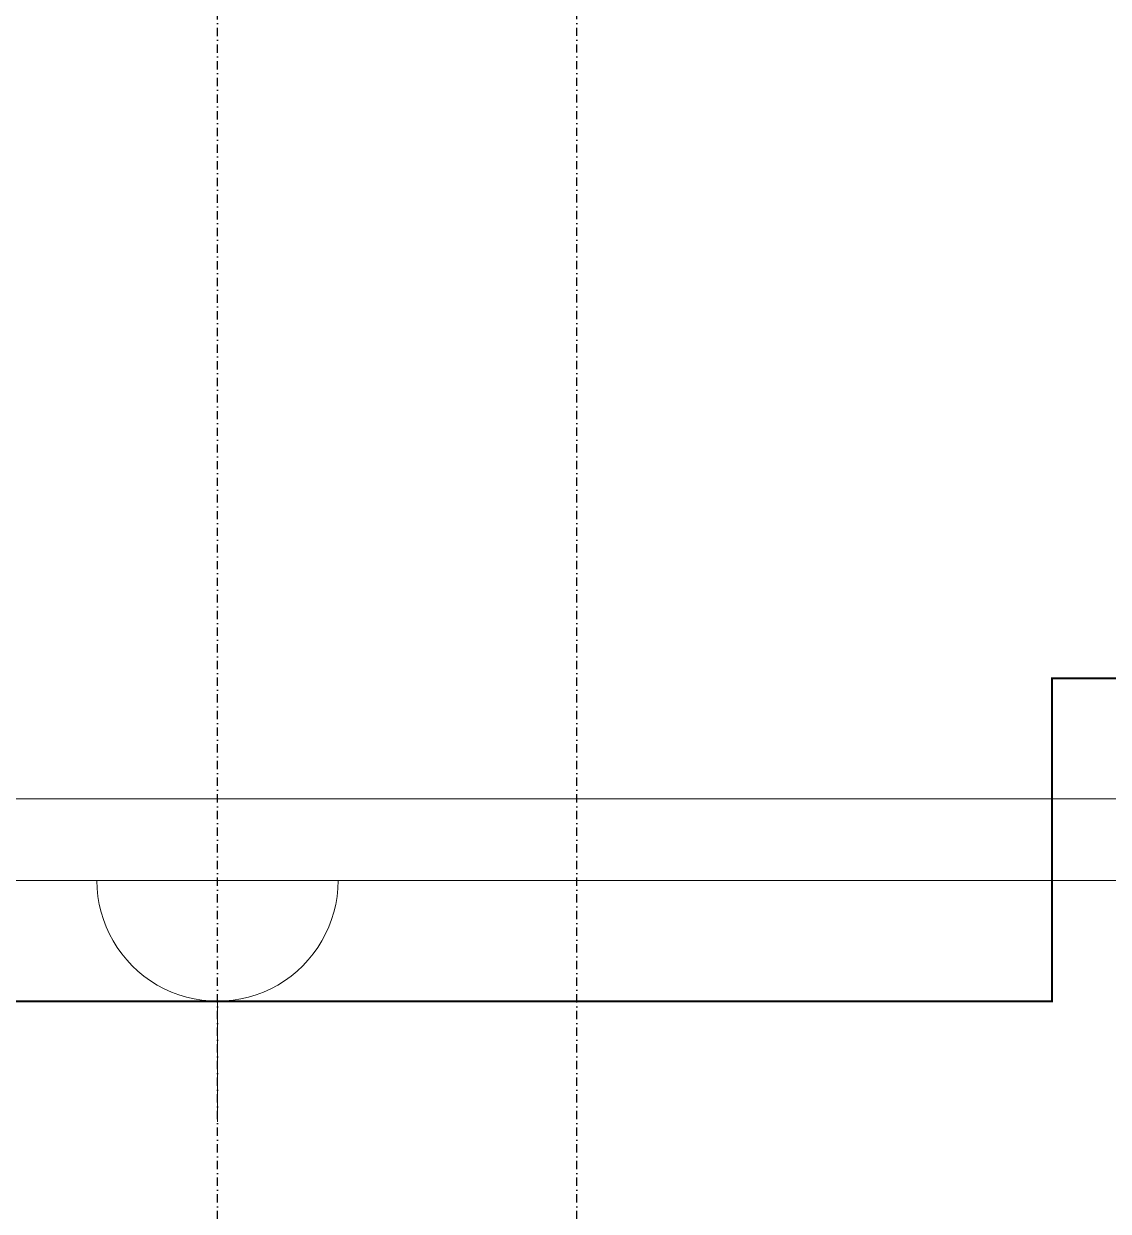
# Model space of a CAD drawing. Header units: metres. Extents: x 85953 to 212055, y -1481497 to -1363692.
# Drawn here: x 107517 to 109177, y -1395579 to -1393762 of the extents above; entities that cross this region are included whole.
import ezdxf

# ---------------------------------------------------------------- set-up
doc = ezdxf.new("R2010")
doc.units = ezdxf.units.M
doc.linetypes.add('DASHDOT', pattern=[25.4, 12.7, -6.35, 0, -6.35])
doc.layers.add('axes', color=8, linetype='Continuous')
doc.layers.add('E-POWR', color=7, linetype='Continuous', lineweight=9, true_color=0x487e3e)
doc.layers.add('Walls', color=8, linetype='Continuous', lineweight=0)

# ---------------------------------------------------------------- blocks, each defined once
blk = doc.blocks.new('NORMAL SOCKET')
at = {"layer": 'E-POWR'}
for p, q in [((0, 307.7), (0, 615.4)), ((-307.7, 0), (307.7, 0))]:
    blk.add_line(p, q, dxfattribs=at)
blk.add_ellipse((0, 0), major_axis=(32.8, 305.9), ratio=1, start_param=4.81904, end_param=7.960633, dxfattribs=at)

msp = doc.modelspace()

# ---------------------------------------------------------------- linework, layer by layer
at = {"layer": 'axes', "linetype": 'DASHDOT'}
for p, q in [((108363.3, -1477267.3, -0.1), (108363.3, -1366661.8, -0.1)), ((107813.3, -1477267.4, 2.3), (107813.3, -1366691.8, 2.3))]:
    msp.add_line(p, q, dxfattribs=at)
at = {"layer": 'E-POWR', "const_width": 3}
msp.add_lwpolyline([(104725.3, -1392187.9), (104725.3, -1394179.8), (104390.7, -1394179.8), (104390.7, -1394763.1), (107124.5, -1394763.1), (107124.5, -1395257.3), (109090.6, -1395257.3), (109090.6, -1394763.1), (111264.9, -1394763.1), (111264.9, -1394892.4)], dxfattribs=at)
at = {"layer": 'Walls'}
for p, q in [((110980.3, -1394947.7, -0.1), (104675.3, -1394947.7, -0.1)), ((111080.3, -1395072.7, -0.1), (104575.3, -1395072.7, -0.1))]:
    msp.add_line(p, q, dxfattribs=at)

# ---------------------------------------------------------------- block references
at = {"layer": 'E-POWR', "xscale": -0.6, "yscale": 0.6, "zscale": 0.6, "rotation": 180}
msp.add_blockref('NORMAL SOCKET', (107813.3, -1395072.7, -2.5), dxfattribs=at)

doc.saveas('drawing.dxf')
